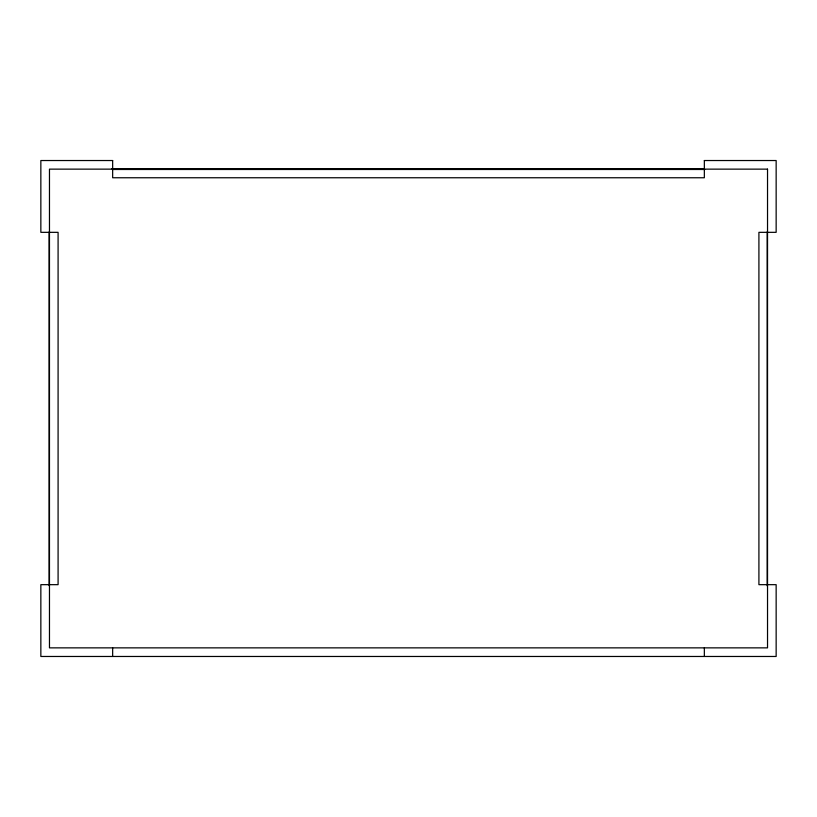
<?xml version="1.0" encoding="UTF-8"?>
<svg xmlns="http://www.w3.org/2000/svg" width="817" height="817" viewBox="0 0 817 817"><rect width="100%" height="100%" fill="white"/><g stroke="black" fill="none" stroke-linecap="round" stroke-linejoin="round"><path stroke-width="1.23" d="M112.654 160.53L40.85 160.53L40.85 232.334L58.089 232.334L58.089 584.666L40.85 584.666L40.85 656.47L776.15 656.47L776.15 584.666L758.911 584.666L758.911 232.334L776.15 232.334L776.15 160.53L704.346 160.53M111.704 168.69L704.029 168.69M112.889 169.487L704.693 169.487M767.194 231.875L767.194 585.82M704.346 160.53L704.346 177.759L112.654 177.759L112.654 160.53M704.346 647.861L704.346 656.47M112.654 647.861L112.654 656.47M49.122 232.038L49.122 585.646M767.531 169.139L49.469 169.139L49.469 647.861L767.531 647.861L767.531 169.139"/></g></svg>
